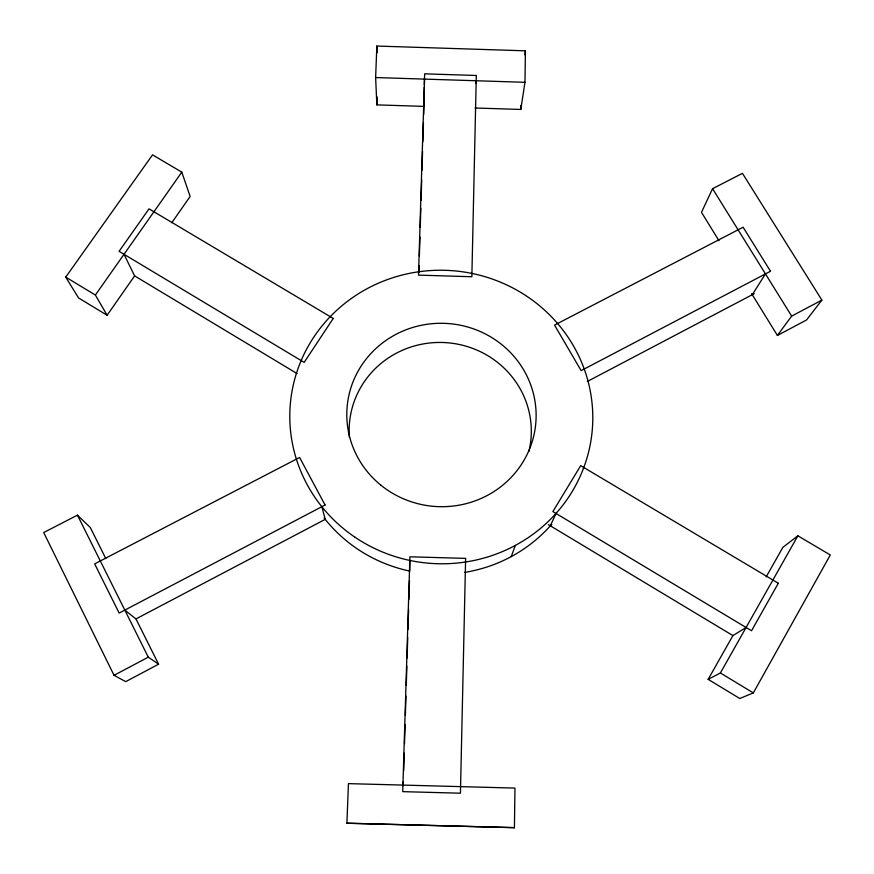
<?xml version="1.0" encoding="UTF-8"?>
<svg xmlns="http://www.w3.org/2000/svg" width="874" height="874" viewBox="0 0 874 874"><rect width="100%" height="100%" fill="white"/><g stroke="black" fill="none" stroke-linecap="round" stroke-linejoin="round"><path stroke-width="1.31" d="M409.797 560.431L409.764 571.083A145.772 141.522 4.4 0 1 324.156 518.031M514.415 827.656L514.972 788.086L348.442 783.628L346.912 823.221L514.415 827.656L346.912 823.221M475.117 108.005L520.795 109.447L524.968 82.309L525.416 50.823L376.847 46.049L375.634 77.546L376.847 104.88L423.945 106.377L423.693 114.538M520.795 109.447L520.849 105.47M423.945 106.377L424.327 87.291M424.382 84.56L424.491 79.108M403.22 785.726L403.34 781.651M403.679 770.781L404.214 753.126M404.509 743.61L405.088 724.59M405.372 715.085L405.951 696.065M406.29 685.194L406.869 666.174M407.109 658.024L407.732 637.649M407.983 629.499L408.606 609.123M408.901 599.608L409.48 580.587M418.875 272.317L419.083 265.521M419.378 255.995L419.957 236.952M420.252 227.437L420.831 208.394M421.082 200.233L421.705 179.826M421.989 170.31L422.568 151.268M422.863 141.741L423.442 122.699M376.847 104.88L377.153 96.927M475.948 83.478L476.188 80.758M524.826 54.844L525.416 50.823M511.224 556.629L515.321 545.431M550.347 525.82L555.995 513.453M751.618 293.631L777.412 335.452L806.549 319.971L821.877 300.099L742.441 173.336L712.572 188.686L701.483 212.327L718.985 240.721M583.373 468.42L583.799 467.514M746.079 627.488L732.925 635.584L708.159 679.349L739.775 698.501L753.333 692.907L830.3 554.968L797.864 535.817L782.896 547.332L766.159 576.884M708.159 679.349L720.384 672.98L797.864 535.817M752.274 294.691L765.471 273.912M171.774 222.739L190.139 196.464L181.792 172.134L152.535 154.862L65.725 277.113L78.551 297.947L107.12 315.252L134.618 275.9L124.01 254.301M107.12 315.252L95.375 295.041L181.792 172.134M777.412 335.452L791.658 316.115L821.877 300.099M124.818 610.107L135.962 618.923L158.587 664.185L125.725 681.644L114.046 675.318L43.7 532.528L77.469 515.168L90.306 527.546L105.776 558.519M114.046 675.318L148.296 657.172L158.587 664.185M135.962 618.923L325.204 519.364L321.84 506.712M587.273 381.501L754.218 293.675M375.634 77.546L524.968 82.309M134.618 275.9L297.062 373.559M548.337 524.619L732.925 635.584M65.725 277.113L95.375 295.041M720.384 672.98L753.333 692.907M712.572 188.686L791.658 316.115M77.469 515.168L148.296 657.172M376.847 46.049L377.131 52.79M551.756 524.225A145.772 141.522 4.4 0 1 464.455 572.426M349.436 437.459A91.093 88.427 4.4 0 1 447.095 342.728A91.093 88.427 4.4 0 1 528.923 451.421M465.623 558.388L460.434 793.199L402.728 791.647L409.906 556.804L465.623 558.388M476.308 75.481L471.851 276.741L418.504 275.113L424.655 73.831L476.308 75.481M778.319 583.242L751.531 630.755L552.871 511.574L580.697 465.656L778.319 583.242M333.234 318.431L304.174 362.382L119.082 251.341L149.017 208.842L333.234 318.431M325.073 505.019L119.148 613.078L94.665 563.883L299.607 457.473L325.073 505.019M770.497 271.279L581.144 370.642L554.542 325.106L743.108 227.207L770.497 271.279M355.084 537.292A151.53 146.745 4.4 0 0 592.288 429.735A151.53 146.745 4.4 0 0 376.53 284.017A151.53 146.745 4.4 0 0 355.084 537.292M380.955 485.234A94.687 91.694 4.4 0 0 534.768 430.926A94.687 91.694 4.4 0 0 408.65 328.81A94.687 91.694 4.4 0 0 380.955 485.234"/></g></svg>
